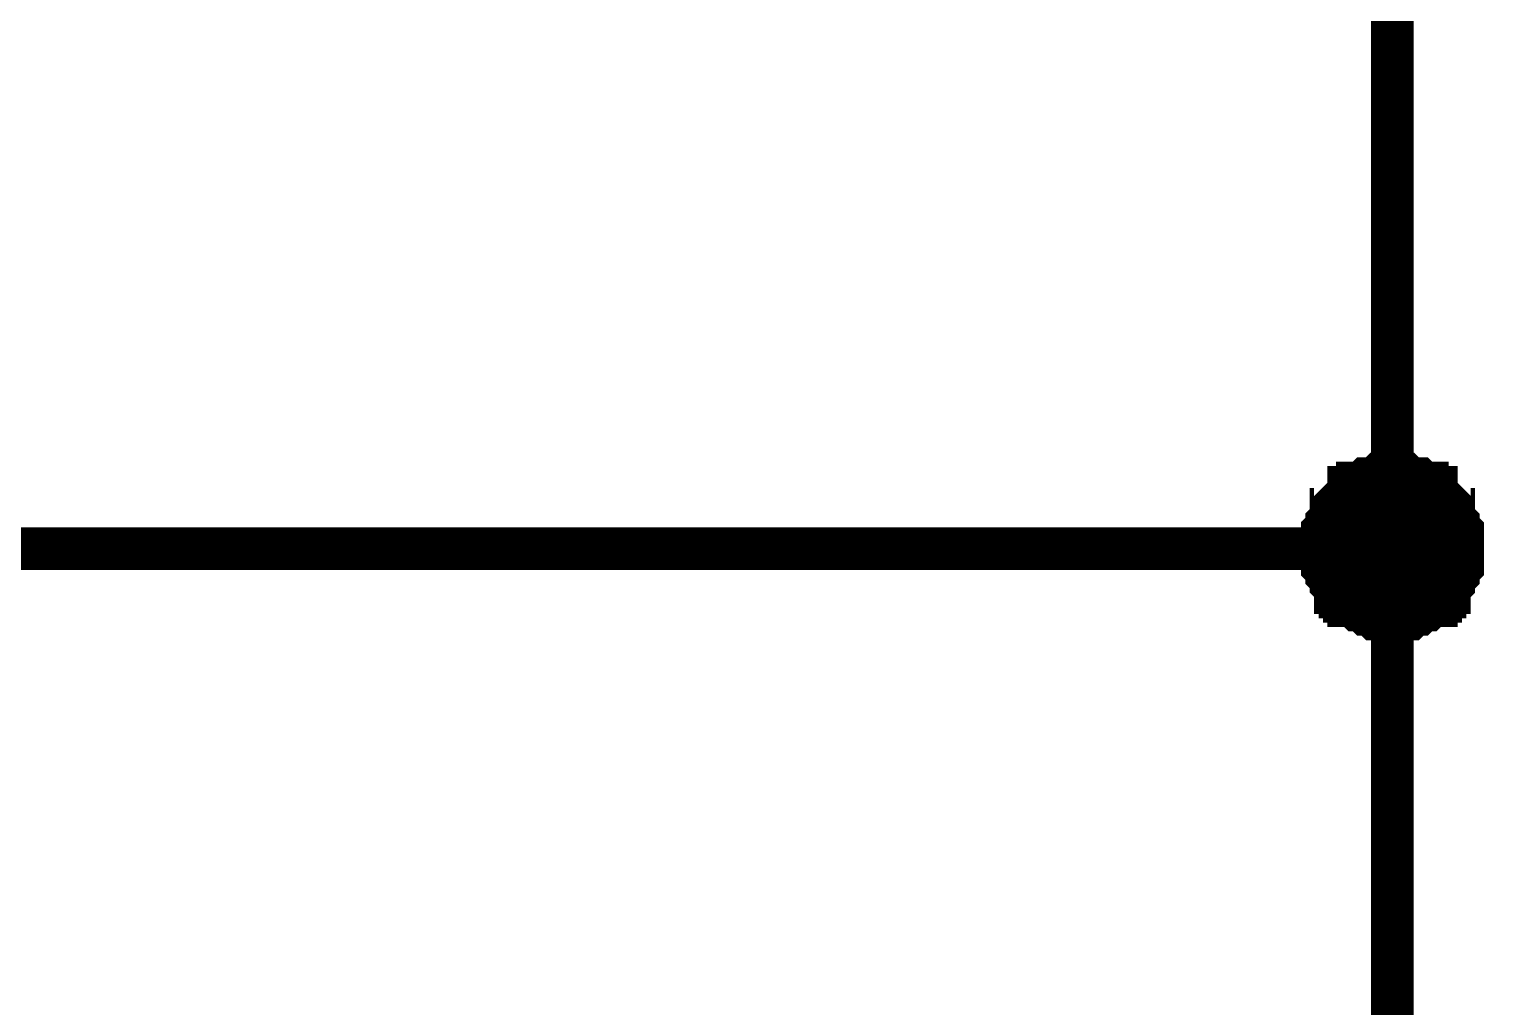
# Model space of a CAD drawing. Header units: millimetres. Extents: x 101 to 942, y 57 to 651.
# Drawn here: x 757.85 to 768.14, y 490.54 to 497.45 of the extents above; entities that cross this region are included whole.
import ezdxf

# ---------------------------------------------------------------- set-up
doc = ezdxf.new("R2010")
doc.units = ezdxf.units.MM
doc.header["$LTSCALE"] = 0.5
doc.layers.add('Sheet', color=255, linetype='Continuous')

msp = doc.modelspace()

# ---------------------------------------------------------------- linework, layer by layer
at = {"layer": 'Sheet', "color": 7}
for points, const_width in [([(767.49, 493.775), (767.49, 498.776)], 0.3), ([(766.993, 493.775), (766.993, 493.806), (766.993, 493.837), (766.993, 493.837), (766.993, 493.868), (766.993, 493.899), (767.025, 493.93), (767.025, 493.961), (767.025, 493.961), (767.056, 493.992), (767.056, 494.023), (767.056, 494.054), (767.087, 494.054), (767.087, 494.085), (767.118, 494.116), (767.118, 494.116), (767.149, 494.148), (767.149, 494.148), (767.18, 494.179), (767.18, 494.21), (767.211, 494.21), (767.242, 494.21), (767.242, 494.241), (767.273, 494.241), (767.304, 494.272), (767.304, 494.272), (767.335, 494.272), (767.366, 494.272), (767.397, 494.303), (767.428, 494.303), (767.428, 494.303), (767.459, 494.303), (767.49, 494.303)], 0.3), ([(766.993, 493.775), (766.993, 493.806), (766.993, 493.837), (766.993, 493.837), (766.993, 493.868), (766.993, 493.899), (767.025, 493.93), (767.025, 493.961), (767.025, 493.961), (767.056, 493.992), (767.056, 494.023), (767.056, 494.054), (767.087, 494.054), (767.087, 494.085), (767.118, 494.116), (767.118, 494.116), (767.149, 494.148), (767.149, 494.148), (767.18, 494.179), (767.18, 494.21), (767.211, 494.21), (767.242, 494.21), (767.242, 494.241), (767.273, 494.241), (767.304, 494.272), (767.304, 494.272), (767.335, 494.272), (767.366, 494.272), (767.397, 494.303), (767.428, 494.303), (767.428, 494.303), (767.459, 494.303), (767.49, 494.303)], 0.3), ([(766.993, 493.775), (766.993, 493.806), (766.993, 493.837), (766.993, 493.837), (766.993, 493.868), (766.993, 493.899), (767.025, 493.93), (767.025, 493.961), (767.025, 493.961), (767.056, 493.992), (767.056, 494.023), (767.056, 494.054), (767.087, 494.054), (767.087, 494.085), (767.118, 494.116), (767.118, 494.116), (767.149, 494.148), (767.149, 494.148), (767.18, 494.179), (767.18, 494.21), (767.211, 494.21), (767.242, 494.21), (767.242, 494.241), (767.273, 494.241), (767.304, 494.272), (767.304, 494.272), (767.335, 494.272), (767.366, 494.272), (767.397, 494.303), (767.428, 494.303), (767.428, 494.303), (767.459, 494.303), (767.49, 494.303)], 0.3), ([(766.993, 493.775), (766.993, 493.806), (766.993, 493.837), (766.993, 493.837), (766.993, 493.868), (766.993, 493.899), (767.025, 493.93), (767.025, 493.961), (767.025, 493.961), (767.056, 493.992), (767.056, 494.023), (767.056, 494.054), (767.087, 494.054), (767.087, 494.085), (767.118, 494.116), (767.118, 494.116), (767.149, 494.148), (767.149, 494.148), (767.18, 494.179), (767.18, 494.21), (767.211, 494.21), (767.242, 494.21), (767.242, 494.241), (767.273, 494.241), (767.304, 494.272), (767.304, 494.272), (767.335, 494.272), (767.366, 494.272), (767.397, 494.303), (767.428, 494.303), (767.428, 494.303), (767.459, 494.303), (767.49, 494.303)], 0.3), ([(766.993, 493.775), (766.993, 493.806), (766.993, 493.837), (766.993, 493.837), (766.993, 493.868), (766.993, 493.899), (767.025, 493.93), (767.025, 493.961), (767.025, 493.961), (767.056, 493.992), (767.056, 494.023), (767.056, 494.054), (767.087, 494.054), (767.087, 494.085), (767.118, 494.116), (767.118, 494.116), (767.149, 494.148), (767.149, 494.148), (767.18, 494.179), (767.18, 494.21), (767.211, 494.21), (767.242, 494.21), (767.242, 494.241), (767.273, 494.241), (767.304, 494.272), (767.304, 494.272), (767.335, 494.272), (767.366, 494.272), (767.397, 494.303), (767.428, 494.303), (767.428, 494.303), (767.459, 494.303), (767.49, 494.303)], 0.3), ([(766.993, 493.775), (766.993, 493.806), (766.993, 493.837), (766.993, 493.837), (766.993, 493.868), (766.993, 493.899), (767.025, 493.93), (767.025, 493.961), (767.025, 493.961), (767.056, 493.992), (767.056, 494.023), (767.056, 494.054), (767.087, 494.054), (767.087, 494.085), (767.118, 494.116), (767.118, 494.116), (767.149, 494.148), (767.149, 494.148), (767.18, 494.179), (767.18, 494.21), (767.211, 494.21), (767.242, 494.21), (767.242, 494.241), (767.273, 494.241), (767.304, 494.272), (767.304, 494.272), (767.335, 494.272), (767.366, 494.272), (767.397, 494.303), (767.428, 494.303), (767.428, 494.303), (767.459, 494.303), (767.49, 494.303)], 0.3), ([(767.49, 494.303), (767.49, 494.303)], 0.3), ([(767.49, 494.303), (767.521, 494.303), (767.552, 494.303), (767.552, 494.303), (767.584, 494.303), (767.615, 494.272), (767.646, 494.272), (767.677, 494.272), (767.677, 494.272), (767.708, 494.241), (767.739, 494.241), (767.739, 494.21), (767.77, 494.21), (767.801, 494.21), (767.801, 494.179), (767.832, 494.148), (767.832, 494.148), (767.863, 494.116), (767.863, 494.116), (767.894, 494.085), (767.894, 494.054), (767.925, 494.054), (767.925, 494.023), (767.925, 493.992), (767.956, 493.961), (767.956, 493.961), (767.956, 493.93), (767.987, 493.899), (767.987, 493.868), (767.987, 493.837), (767.987, 493.837), (767.987, 493.806), (767.987, 493.775)], 0.3), ([(767.49, 494.303), (767.49, 494.303)], 0.3), ([(767.49, 494.303), (767.521, 494.303), (767.552, 494.303), (767.552, 494.303), (767.584, 494.303), (767.615, 494.272), (767.646, 494.272), (767.677, 494.272), (767.677, 494.272), (767.708, 494.241), (767.739, 494.241), (767.739, 494.21), (767.77, 494.21), (767.801, 494.21), (767.801, 494.179), (767.832, 494.148), (767.832, 494.148), (767.863, 494.116), (767.863, 494.116), (767.894, 494.085), (767.894, 494.054), (767.925, 494.054), (767.925, 494.023), (767.925, 493.992), (767.956, 493.961), (767.956, 493.961), (767.956, 493.93), (767.987, 493.899), (767.987, 493.868), (767.987, 493.837), (767.987, 493.837), (767.987, 493.806), (767.987, 493.775)], 0.3), ([(767.49, 494.303), (767.49, 494.303)], 0.3), ([(767.49, 494.303), (767.521, 494.303), (767.552, 494.303), (767.552, 494.303), (767.584, 494.303), (767.615, 494.272), (767.646, 494.272), (767.677, 494.272), (767.677, 494.272), (767.708, 494.241), (767.739, 494.241), (767.739, 494.21), (767.77, 494.21), (767.801, 494.21), (767.801, 494.179), (767.832, 494.148), (767.832, 494.148), (767.863, 494.116), (767.863, 494.116), (767.894, 494.085), (767.894, 494.054), (767.925, 494.054), (767.925, 494.023), (767.925, 493.992), (767.956, 493.961), (767.956, 493.961), (767.956, 493.93), (767.987, 493.899), (767.987, 493.868), (767.987, 493.837), (767.987, 493.837), (767.987, 493.806), (767.987, 493.775)], 0.3), ([(767.49, 494.303), (767.49, 494.303)], 0.3), ([(767.49, 494.303), (767.521, 494.303), (767.552, 494.303), (767.552, 494.303), (767.584, 494.303), (767.615, 494.272), (767.646, 494.272), (767.677, 494.272), (767.677, 494.272), (767.708, 494.241), (767.739, 494.241), (767.739, 494.21), (767.77, 494.21), (767.801, 494.21), (767.801, 494.179), (767.832, 494.148), (767.832, 494.148), (767.863, 494.116), (767.863, 494.116), (767.894, 494.085), (767.894, 494.054), (767.925, 494.054), (767.925, 494.023), (767.925, 493.992), (767.956, 493.961), (767.956, 493.961), (767.956, 493.93), (767.987, 493.899), (767.987, 493.868), (767.987, 493.837), (767.987, 493.837), (767.987, 493.806), (767.987, 493.775)], 0.3), ([(767.49, 494.303), (767.49, 494.303)], 0.3), ([(767.49, 494.303), (767.521, 494.303), (767.552, 494.303), (767.552, 494.303), (767.584, 494.303), (767.615, 494.272), (767.646, 494.272), (767.677, 494.272), (767.677, 494.272), (767.708, 494.241), (767.739, 494.241), (767.739, 494.21), (767.77, 494.21), (767.801, 494.21), (767.801, 494.179), (767.832, 494.148), (767.832, 494.148), (767.863, 494.116), (767.863, 494.116), (767.894, 494.085), (767.894, 494.054), (767.925, 494.054), (767.925, 494.023), (767.925, 493.992), (767.956, 493.961), (767.956, 493.961), (767.956, 493.93), (767.987, 493.899), (767.987, 493.868), (767.987, 493.837), (767.987, 493.837), (767.987, 493.806), (767.987, 493.775)], 0.3), ([(767.49, 494.303), (767.49, 494.303)], 0.3), ([(767.49, 494.303), (767.521, 494.303), (767.552, 494.303), (767.552, 494.303), (767.584, 494.303), (767.615, 494.272), (767.646, 494.272), (767.677, 494.272), (767.677, 494.272), (767.708, 494.241), (767.739, 494.241), (767.739, 494.21), (767.77, 494.21), (767.801, 494.21), (767.801, 494.179), (767.832, 494.148), (767.832, 494.148), (767.863, 494.116), (767.863, 494.116), (767.894, 494.085), (767.894, 494.054), (767.925, 494.054), (767.925, 494.023), (767.925, 493.992), (767.956, 493.961), (767.956, 493.961), (767.956, 493.93), (767.987, 493.899), (767.987, 493.868), (767.987, 493.837), (767.987, 493.837), (767.987, 493.806), (767.987, 493.775)], 0.3), ([(766.993, 493.775), (766.993, 493.806), (766.993, 493.837), (766.993, 493.837), (766.993, 493.868), (766.993, 493.899), (767.025, 493.93), (767.025, 493.961), (767.025, 493.961), (767.056, 493.992), (767.056, 494.023), (767.056, 494.054), (767.087, 494.054), (767.087, 494.085), (767.118, 494.116), (767.118, 494.116), (767.149, 494.148), (767.149, 494.148), (767.18, 494.179), (767.18, 494.21), (767.211, 494.21), (767.242, 494.21), (767.242, 494.241), (767.273, 494.241), (767.304, 494.272), (767.304, 494.272), (767.335, 494.272), (767.366, 494.272), (767.397, 494.303), (767.428, 494.303), (767.428, 494.303), (767.459, 494.303), (767.49, 494.303)], 0.0991), ([(766.993, 493.775), (766.993, 493.806), (766.993, 493.837), (766.993, 493.837), (766.993, 493.868), (766.993, 493.899), (767.025, 493.93), (767.025, 493.961), (767.025, 493.961), (767.056, 493.992), (767.056, 494.023), (767.056, 494.054), (767.087, 494.054), (767.087, 494.085), (767.118, 494.116), (767.118, 494.116), (767.149, 494.148), (767.149, 494.148), (767.18, 494.179), (767.18, 494.21), (767.211, 494.21), (767.242, 494.21), (767.242, 494.241), (767.273, 494.241), (767.304, 494.272), (767.304, 494.272), (767.335, 494.272), (767.366, 494.272), (767.397, 494.303), (767.428, 494.303), (767.428, 494.303), (767.459, 494.303), (767.49, 494.303)], 0.0991), ([(766.993, 493.775), (766.993, 493.806), (766.993, 493.837), (766.993, 493.837), (766.993, 493.868), (766.993, 493.899), (767.025, 493.93), (767.025, 493.961), (767.025, 493.961), (767.056, 493.992), (767.056, 494.023), (767.056, 494.054), (767.087, 494.054), (767.087, 494.085), (767.118, 494.116), (767.118, 494.116), (767.149, 494.148), (767.149, 494.148), (767.18, 494.179), (767.18, 494.21), (767.211, 494.21), (767.242, 494.21), (767.242, 494.241), (767.273, 494.241), (767.304, 494.272), (767.304, 494.272), (767.335, 494.272), (767.366, 494.272), (767.397, 494.303), (767.428, 494.303), (767.428, 494.303), (767.459, 494.303), (767.49, 494.303)], 0.0991), ([(766.993, 493.775), (766.993, 493.806), (766.993, 493.837), (766.993, 493.837), (766.993, 493.868), (766.993, 493.899), (767.025, 493.93), (767.025, 493.961), (767.025, 493.961), (767.056, 493.992), (767.056, 494.023), (767.056, 494.054), (767.087, 494.054), (767.087, 494.085), (767.118, 494.116), (767.118, 494.116), (767.149, 494.148), (767.149, 494.148), (767.18, 494.179), (767.18, 494.21), (767.211, 494.21), (767.242, 494.21), (767.242, 494.241), (767.273, 494.241), (767.304, 494.272), (767.304, 494.272), (767.335, 494.272), (767.366, 494.272), (767.397, 494.303), (767.428, 494.303), (767.428, 494.303), (767.459, 494.303), (767.49, 494.303)], 0.0991), ([(766.993, 493.775), (766.993, 493.806), (766.993, 493.837), (766.993, 493.837), (766.993, 493.868), (766.993, 493.899), (767.025, 493.93), (767.025, 493.961), (767.025, 493.961), (767.056, 493.992), (767.056, 494.023), (767.056, 494.054), (767.087, 494.054), (767.087, 494.085), (767.118, 494.116), (767.118, 494.116), (767.149, 494.148), (767.149, 494.148), (767.18, 494.179), (767.18, 494.21), (767.211, 494.21), (767.242, 494.21), (767.242, 494.241), (767.273, 494.241), (767.304, 494.272), (767.304, 494.272), (767.335, 494.272), (767.366, 494.272), (767.397, 494.303), (767.428, 494.303), (767.428, 494.303), (767.459, 494.303), (767.49, 494.303)], 0.0991), ([(766.993, 493.775), (766.993, 493.806), (766.993, 493.837), (766.993, 493.837), (766.993, 493.868), (766.993, 493.899), (767.025, 493.93), (767.025, 493.961), (767.025, 493.961), (767.056, 493.992), (767.056, 494.023), (767.056, 494.054), (767.087, 494.054), (767.087, 494.085), (767.118, 494.116), (767.118, 494.116), (767.149, 494.148), (767.149, 494.148), (767.18, 494.179), (767.18, 494.21), (767.211, 494.21), (767.242, 494.21), (767.242, 494.241), (767.273, 494.241), (767.304, 494.272), (767.304, 494.272), (767.335, 494.272), (767.366, 494.272), (767.397, 494.303), (767.428, 494.303), (767.428, 494.303), (767.459, 494.303), (767.49, 494.303)], 0.0991), ([(767.49, 494.303), (767.49, 494.303)], 0.0991), ([(767.49, 494.303), (767.521, 494.303), (767.552, 494.303), (767.552, 494.303), (767.584, 494.303), (767.615, 494.272), (767.646, 494.272), (767.677, 494.272), (767.677, 494.272), (767.708, 494.241), (767.739, 494.241), (767.739, 494.21), (767.77, 494.21), (767.801, 494.21), (767.801, 494.179), (767.832, 494.148), (767.832, 494.148), (767.863, 494.116), (767.863, 494.116), (767.894, 494.085), (767.894, 494.054), (767.925, 494.054), (767.925, 494.023), (767.925, 493.992), (767.956, 493.961), (767.956, 493.961), (767.956, 493.93), (767.987, 493.899), (767.987, 493.868), (767.987, 493.837), (767.987, 493.837), (767.987, 493.806), (767.987, 493.775)], 0.0991), ([(767.49, 494.303), (767.49, 494.303)], 0.0991), ([(767.49, 494.303), (767.521, 494.303), (767.552, 494.303), (767.552, 494.303), (767.584, 494.303), (767.615, 494.272), (767.646, 494.272), (767.677, 494.272), (767.677, 494.272), (767.708, 494.241), (767.739, 494.241), (767.739, 494.21), (767.77, 494.21), (767.801, 494.21), (767.801, 494.179), (767.832, 494.148), (767.832, 494.148), (767.863, 494.116), (767.863, 494.116), (767.894, 494.085), (767.894, 494.054), (767.925, 494.054), (767.925, 494.023), (767.925, 493.992), (767.956, 493.961), (767.956, 493.961), (767.956, 493.93), (767.987, 493.899), (767.987, 493.868), (767.987, 493.837), (767.987, 493.837), (767.987, 493.806), (767.987, 493.775)], 0.0991), ([(767.49, 494.303), (767.49, 494.303)], 0.0991), ([(767.49, 494.303), (767.521, 494.303), (767.552, 494.303), (767.552, 494.303), (767.584, 494.303), (767.615, 494.272), (767.646, 494.272), (767.677, 494.272), (767.677, 494.272), (767.708, 494.241), (767.739, 494.241), (767.739, 494.21), (767.77, 494.21), (767.801, 494.21), (767.801, 494.179), (767.832, 494.148), (767.832, 494.148), (767.863, 494.116), (767.863, 494.116), (767.894, 494.085), (767.894, 494.054), (767.925, 494.054), (767.925, 494.023), (767.925, 493.992), (767.956, 493.961), (767.956, 493.961), (767.956, 493.93), (767.987, 493.899), (767.987, 493.868), (767.987, 493.837), (767.987, 493.837), (767.987, 493.806), (767.987, 493.775)], 0.0991), ([(767.49, 494.303), (767.49, 494.303)], 0.0991), ([(767.49, 494.303), (767.521, 494.303), (767.552, 494.303), (767.552, 494.303), (767.584, 494.303), (767.615, 494.272), (767.646, 494.272), (767.677, 494.272), (767.677, 494.272), (767.708, 494.241), (767.739, 494.241), (767.739, 494.21), (767.77, 494.21), (767.801, 494.21), (767.801, 494.179), (767.832, 494.148), (767.832, 494.148), (767.863, 494.116), (767.863, 494.116), (767.894, 494.085), (767.894, 494.054), (767.925, 494.054), (767.925, 494.023), (767.925, 493.992), (767.956, 493.961), (767.956, 493.961), (767.956, 493.93), (767.987, 493.899), (767.987, 493.868), (767.987, 493.837), (767.987, 493.837), (767.987, 493.806), (767.987, 493.775)], 0.0991), ([(767.49, 494.303), (767.49, 494.303)], 0.0991), ([(767.49, 494.303), (767.521, 494.303), (767.552, 494.303), (767.552, 494.303), (767.584, 494.303), (767.615, 494.272), (767.646, 494.272), (767.677, 494.272), (767.677, 494.272), (767.708, 494.241), (767.739, 494.241), (767.739, 494.21), (767.77, 494.21), (767.801, 494.21), (767.801, 494.179), (767.832, 494.148), (767.832, 494.148), (767.863, 494.116), (767.863, 494.116), (767.894, 494.085), (767.894, 494.054), (767.925, 494.054), (767.925, 494.023), (767.925, 493.992), (767.956, 493.961), (767.956, 493.961), (767.956, 493.93), (767.987, 493.899), (767.987, 493.868), (767.987, 493.837), (767.987, 493.837), (767.987, 493.806), (767.987, 493.775)], 0.0991), ([(767.49, 494.303), (767.49, 494.303)], 0.0991), ([(767.49, 494.303), (767.521, 494.303), (767.552, 494.303), (767.552, 494.303), (767.584, 494.303), (767.615, 494.272), (767.646, 494.272), (767.677, 494.272), (767.677, 494.272), (767.708, 494.241), (767.739, 494.241), (767.739, 494.21), (767.77, 494.21), (767.801, 494.21), (767.801, 494.179), (767.832, 494.148), (767.832, 494.148), (767.863, 494.116), (767.863, 494.116), (767.894, 494.085), (767.894, 494.054), (767.925, 494.054), (767.925, 494.023), (767.925, 493.992), (767.956, 493.961), (767.956, 493.961), (767.956, 493.93), (767.987, 493.899), (767.987, 493.868), (767.987, 493.837), (767.987, 493.837), (767.987, 493.806), (767.987, 493.775)], 0.0991), ([(747.49, 493.775), (767.49, 493.775)], 0.3), ([(747.49, 483.771), (767.49, 483.771), (767.49, 488.773), (767.49, 493.775)], 0.3), ([(767.49, 493.278), (767.459, 493.278), (767.428, 493.278), (767.428, 493.278), (767.397, 493.278), (767.366, 493.278), (767.335, 493.309), (767.304, 493.309), (767.304, 493.309), (767.273, 493.34), (767.242, 493.34), (767.242, 493.34), (767.211, 493.371), (767.18, 493.371), (767.18, 493.402), (767.149, 493.402), (767.149, 493.433), (767.118, 493.433), (767.118, 493.464), (767.087, 493.464), (767.087, 493.495), (767.056, 493.526), (767.056, 493.526), (767.056, 493.557), (767.025, 493.588), (767.025, 493.588), (767.025, 493.619), (766.993, 493.65), (766.993, 493.681), (766.993, 493.713), (766.993, 493.713), (766.993, 493.744), (766.993, 493.775)], 0.3), ([(766.993, 493.775), (766.993, 493.775)], 0.3), ([(767.49, 493.278), (767.459, 493.278), (767.428, 493.278), (767.428, 493.278), (767.397, 493.278), (767.366, 493.278), (767.335, 493.309), (767.304, 493.309), (767.304, 493.309), (767.273, 493.34), (767.242, 493.34), (767.242, 493.34), (767.211, 493.371), (767.18, 493.371), (767.18, 493.402), (767.149, 493.402), (767.149, 493.433), (767.118, 493.433), (767.118, 493.464), (767.087, 493.464), (767.087, 493.495), (767.056, 493.526), (767.056, 493.526), (767.056, 493.557), (767.025, 493.588), (767.025, 493.588), (767.025, 493.619), (766.993, 493.65), (766.993, 493.681), (766.993, 493.713), (766.993, 493.713), (766.993, 493.744), (766.993, 493.775)], 0.3), ([(766.993, 493.775), (766.993, 493.775)], 0.3), ([(767.49, 493.278), (767.459, 493.278), (767.428, 493.278), (767.428, 493.278), (767.397, 493.278), (767.366, 493.278), (767.335, 493.309), (767.304, 493.309), (767.304, 493.309), (767.273, 493.34), (767.242, 493.34), (767.242, 493.34), (767.211, 493.371), (767.18, 493.371), (767.18, 493.402), (767.149, 493.402), (767.149, 493.433), (767.118, 493.433), (767.118, 493.464), (767.087, 493.464), (767.087, 493.495), (767.056, 493.526), (767.056, 493.526), (767.056, 493.557), (767.025, 493.588), (767.025, 493.588), (767.025, 493.619), (766.993, 493.65), (766.993, 493.681), (766.993, 493.713), (766.993, 493.713), (766.993, 493.744), (766.993, 493.775)], 0.3), ([(766.993, 493.775), (766.993, 493.775)], 0.3), ([(767.49, 493.278), (767.459, 493.278), (767.428, 493.278), (767.428, 493.278), (767.397, 493.278), (767.366, 493.278), (767.335, 493.309), (767.304, 493.309), (767.304, 493.309), (767.273, 493.34), (767.242, 493.34), (767.242, 493.34), (767.211, 493.371), (767.18, 493.371), (767.18, 493.402), (767.149, 493.402), (767.149, 493.433), (767.118, 493.433), (767.118, 493.464), (767.087, 493.464), (767.087, 493.495), (767.056, 493.526), (767.056, 493.526), (767.056, 493.557), (767.025, 493.588), (767.025, 493.588), (767.025, 493.619), (766.993, 493.65), (766.993, 493.681), (766.993, 493.713), (766.993, 493.713), (766.993, 493.744), (766.993, 493.775)], 0.3), ([(766.993, 493.775), (766.993, 493.775)], 0.3), ([(767.49, 493.278), (767.459, 493.278), (767.428, 493.278), (767.428, 493.278), (767.397, 493.278), (767.366, 493.278), (767.335, 493.309), (767.304, 493.309), (767.304, 493.309), (767.273, 493.34), (767.242, 493.34), (767.242, 493.34), (767.211, 493.371), (767.18, 493.371), (767.18, 493.402), (767.149, 493.402), (767.149, 493.433), (767.118, 493.433), (767.118, 493.464), (767.087, 493.464), (767.087, 493.495), (767.056, 493.526), (767.056, 493.526), (767.056, 493.557), (767.025, 493.588), (767.025, 493.588), (767.025, 493.619), (766.993, 493.65), (766.993, 493.681), (766.993, 493.713), (766.993, 493.713), (766.993, 493.744), (766.993, 493.775)], 0.3), ([(766.993, 493.775), (766.993, 493.775)], 0.3), ([(767.49, 493.278), (767.459, 493.278), (767.428, 493.278), (767.428, 493.278), (767.397, 493.278), (767.366, 493.278), (767.335, 493.309), (767.304, 493.309), (767.304, 493.309), (767.273, 493.34), (767.242, 493.34), (767.242, 493.34), (767.211, 493.371), (767.18, 493.371), (767.18, 493.402), (767.149, 493.402), (767.149, 493.433), (767.118, 493.433), (767.118, 493.464), (767.087, 493.464), (767.087, 493.495), (767.056, 493.526), (767.056, 493.526), (767.056, 493.557), (767.025, 493.588), (767.025, 493.588), (767.025, 493.619), (766.993, 493.65), (766.993, 493.681), (766.993, 493.713), (766.993, 493.713), (766.993, 493.744), (766.993, 493.775)], 0.3), ([(766.993, 493.775), (766.993, 493.775)], 0.3), ([(767.987, 493.775), (767.987, 493.744), (767.987, 493.713), (767.987, 493.713), (767.987, 493.681), (767.987, 493.65), (767.956, 493.619), (767.956, 493.588), (767.956, 493.588), (767.925, 493.557), (767.925, 493.526), (767.925, 493.526), (767.894, 493.495), (767.894, 493.464), (767.863, 493.464), (767.863, 493.433), (767.832, 493.433), (767.832, 493.402), (767.801, 493.402), (767.801, 493.371), (767.77, 493.371), (767.739, 493.34), (767.739, 493.34), (767.708, 493.34), (767.677, 493.309), (767.677, 493.309), (767.646, 493.309), (767.615, 493.278), (767.584, 493.278), (767.552, 493.278), (767.552, 493.278), (767.521, 493.278), (767.49, 493.278)], 0.3), ([(767.987, 493.775), (767.987, 493.744), (767.987, 493.713), (767.987, 493.713), (767.987, 493.681), (767.987, 493.65), (767.956, 493.619), (767.956, 493.588), (767.956, 493.588), (767.925, 493.557), (767.925, 493.526), (767.925, 493.526), (767.894, 493.495), (767.894, 493.464), (767.863, 493.464), (767.863, 493.433), (767.832, 493.433), (767.832, 493.402), (767.801, 493.402), (767.801, 493.371), (767.77, 493.371), (767.739, 493.34), (767.739, 493.34), (767.708, 493.34), (767.677, 493.309), (767.677, 493.309), (767.646, 493.309), (767.615, 493.278), (767.584, 493.278), (767.552, 493.278), (767.552, 493.278), (767.521, 493.278), (767.49, 493.278)], 0.3), ([(767.987, 493.775), (767.987, 493.744), (767.987, 493.713), (767.987, 493.713), (767.987, 493.681), (767.987, 493.65), (767.956, 493.619), (767.956, 493.588), (767.956, 493.588), (767.925, 493.557), (767.925, 493.526), (767.925, 493.526), (767.894, 493.495), (767.894, 493.464), (767.863, 493.464), (767.863, 493.433), (767.832, 493.433), (767.832, 493.402), (767.801, 493.402), (767.801, 493.371), (767.77, 493.371), (767.739, 493.34), (767.739, 493.34), (767.708, 493.34), (767.677, 493.309), (767.677, 493.309), (767.646, 493.309), (767.615, 493.278), (767.584, 493.278), (767.552, 493.278), (767.552, 493.278), (767.521, 493.278), (767.49, 493.278)], 0.3), ([(767.987, 493.775), (767.987, 493.744), (767.987, 493.713), (767.987, 493.713), (767.987, 493.681), (767.987, 493.65), (767.956, 493.619), (767.956, 493.588), (767.956, 493.588), (767.925, 493.557), (767.925, 493.526), (767.925, 493.526), (767.894, 493.495), (767.894, 493.464), (767.863, 493.464), (767.863, 493.433), (767.832, 493.433), (767.832, 493.402), (767.801, 493.402), (767.801, 493.371), (767.77, 493.371), (767.739, 493.34), (767.739, 493.34), (767.708, 493.34), (767.677, 493.309), (767.677, 493.309), (767.646, 493.309), (767.615, 493.278), (767.584, 493.278), (767.552, 493.278), (767.552, 493.278), (767.521, 493.278), (767.49, 493.278)], 0.3), ([(767.987, 493.775), (767.987, 493.744), (767.987, 493.713), (767.987, 493.713), (767.987, 493.681), (767.987, 493.65), (767.956, 493.619), (767.956, 493.588), (767.956, 493.588), (767.925, 493.557), (767.925, 493.526), (767.925, 493.526), (767.894, 493.495), (767.894, 493.464), (767.863, 493.464), (767.863, 493.433), (767.832, 493.433), (767.832, 493.402), (767.801, 493.402), (767.801, 493.371), (767.77, 493.371), (767.739, 493.34), (767.739, 493.34), (767.708, 493.34), (767.677, 493.309), (767.677, 493.309), (767.646, 493.309), (767.615, 493.278), (767.584, 493.278), (767.552, 493.278), (767.552, 493.278), (767.521, 493.278), (767.49, 493.278)], 0.3), ([(767.987, 493.775), (767.987, 493.744), (767.987, 493.713), (767.987, 493.713), (767.987, 493.681), (767.987, 493.65), (767.956, 493.619), (767.956, 493.588), (767.956, 493.588), (767.925, 493.557), (767.925, 493.526), (767.925, 493.526), (767.894, 493.495), (767.894, 493.464), (767.863, 493.464), (767.863, 493.433), (767.832, 493.433), (767.832, 493.402), (767.801, 493.402), (767.801, 493.371), (767.77, 493.371), (767.739, 493.34), (767.739, 493.34), (767.708, 493.34), (767.677, 493.309), (767.677, 493.309), (767.646, 493.309), (767.615, 493.278), (767.584, 493.278), (767.552, 493.278), (767.552, 493.278), (767.521, 493.278), (767.49, 493.278)], 0.3), ([(767.987, 493.775), (767.987, 493.775), (767.987, 493.775), (767.987, 493.775), (767.987, 493.775), (767.987, 493.775), (767.987, 493.775), (767.987, 493.775), (767.987, 493.775), (767.987, 493.775), (767.987, 493.775), (767.987, 493.775), (767.987, 493.775), (767.987, 493.775), (767.987, 493.775), (767.987, 493.775), (767.987, 493.775), (767.987, 493.775), (767.987, 493.775), (767.987, 493.775), (767.987, 493.775), (767.987, 493.775), (767.987, 493.775), (767.987, 493.775), (767.987, 493.775), (767.987, 493.775), (767.987, 493.775), (767.987, 493.775), (767.987, 493.775), (767.987, 493.775), (767.987, 493.775), (767.987, 493.775), (767.987, 493.775)], 0.3), ([(767.987, 493.775), (767.987, 493.775)], 0.3), ([(767.987, 493.775), (767.987, 493.775), (767.987, 493.775), (767.987, 493.775), (767.987, 493.775), (767.987, 493.775), (767.987, 493.775), (767.987, 493.775), (767.987, 493.775), (767.987, 493.775), (767.987, 493.775), (767.987, 493.775), (767.987, 493.775), (767.987, 493.775), (767.987, 493.775), (767.987, 493.775), (767.987, 493.775), (767.987, 493.775), (767.987, 493.775), (767.987, 493.775), (767.987, 493.775), (767.987, 493.775), (767.987, 493.775), (767.987, 493.775), (767.987, 493.775), (767.987, 493.775), (767.987, 493.775), (767.987, 493.775), (767.987, 493.775), (767.987, 493.775), (767.987, 493.775), (767.987, 493.775), (767.987, 493.775)], 0.3), ([(767.987, 493.775), (767.987, 493.775)], 0.3), ([(767.987, 493.775), (767.987, 493.775), (767.987, 493.775), (767.987, 493.775), (767.987, 493.775), (767.987, 493.775), (767.987, 493.775), (767.987, 493.775), (767.987, 493.775), (767.987, 493.775), (767.987, 493.775), (767.987, 493.775), (767.987, 493.775), (767.987, 493.775), (767.987, 493.775), (767.987, 493.775), (767.987, 493.775), (767.987, 493.775), (767.987, 493.775), (767.987, 493.775), (767.987, 493.775), (767.987, 493.775), (767.987, 493.775), (767.987, 493.775), (767.987, 493.775), (767.987, 493.775), (767.987, 493.775), (767.987, 493.775), (767.987, 493.775), (767.987, 493.775), (767.987, 493.775), (767.987, 493.775), (767.987, 493.775)], 0.3), ([(767.987, 493.775), (767.987, 493.775)], 0.3), ([(767.987, 493.775), (767.987, 493.775), (767.987, 493.775), (767.987, 493.775), (767.987, 493.775), (767.987, 493.775), (767.987, 493.775), (767.987, 493.775), (767.987, 493.775), (767.987, 493.775), (767.987, 493.775), (767.987, 493.775), (767.987, 493.775), (767.987, 493.775), (767.987, 493.775), (767.987, 493.775), (767.987, 493.775), (767.987, 493.775), (767.987, 493.775), (767.987, 493.775), (767.987, 493.775), (767.987, 493.775), (767.987, 493.775), (767.987, 493.775), (767.987, 493.775), (767.987, 493.775), (767.987, 493.775), (767.987, 493.775), (767.987, 493.775), (767.987, 493.775), (767.987, 493.775), (767.987, 493.775), (767.987, 493.775)], 0.3), ([(767.987, 493.775), (767.987, 493.775)], 0.3), ([(767.987, 493.775), (767.987, 493.775), (767.987, 493.775), (767.987, 493.775), (767.987, 493.775), (767.987, 493.775), (767.987, 493.775), (767.987, 493.775), (767.987, 493.775), (767.987, 493.775), (767.987, 493.775), (767.987, 493.775), (767.987, 493.775), (767.987, 493.775), (767.987, 493.775), (767.987, 493.775), (767.987, 493.775), (767.987, 493.775), (767.987, 493.775), (767.987, 493.775), (767.987, 493.775), (767.987, 493.775), (767.987, 493.775), (767.987, 493.775), (767.987, 493.775), (767.987, 493.775), (767.987, 493.775), (767.987, 493.775), (767.987, 493.775), (767.987, 493.775), (767.987, 493.775), (767.987, 493.775), (767.987, 493.775)], 0.3), ([(767.987, 493.775), (767.987, 493.775)], 0.3), ([(767.987, 493.775), (767.987, 493.775), (767.987, 493.775), (767.987, 493.775), (767.987, 493.775), (767.987, 493.775), (767.987, 493.775), (767.987, 493.775), (767.987, 493.775), (767.987, 493.775), (767.987, 493.775), (767.987, 493.775), (767.987, 493.775), (767.987, 493.775), (767.987, 493.775), (767.987, 493.775), (767.987, 493.775), (767.987, 493.775), (767.987, 493.775), (767.987, 493.775), (767.987, 493.775), (767.987, 493.775), (767.987, 493.775), (767.987, 493.775), (767.987, 493.775), (767.987, 493.775), (767.987, 493.775), (767.987, 493.775), (767.987, 493.775), (767.987, 493.775), (767.987, 493.775), (767.987, 493.775), (767.987, 493.775)], 0.3), ([(767.987, 493.775), (767.987, 493.775)], 0.3), ([(767.49, 493.278), (767.459, 493.278), (767.428, 493.278), (767.428, 493.278), (767.397, 493.278), (767.366, 493.278), (767.335, 493.309), (767.304, 493.309), (767.304, 493.309), (767.273, 493.34), (767.242, 493.34), (767.242, 493.34), (767.211, 493.371), (767.18, 493.371), (767.18, 493.402), (767.149, 493.402), (767.149, 493.433), (767.118, 493.433), (767.118, 493.464), (767.087, 493.464), (767.087, 493.495), (767.056, 493.526), (767.056, 493.526), (767.056, 493.557), (767.025, 493.588), (767.025, 493.588), (767.025, 493.619), (766.993, 493.65), (766.993, 493.681), (766.993, 493.713), (766.993, 493.713), (766.993, 493.744), (766.993, 493.775)], 0.0991), ([(766.993, 493.775), (766.993, 493.775)], 0.0991), ([(767.49, 493.278), (767.459, 493.278), (767.428, 493.278), (767.428, 493.278), (767.397, 493.278), (767.366, 493.278), (767.335, 493.309), (767.304, 493.309), (767.304, 493.309), (767.273, 493.34), (767.242, 493.34), (767.242, 493.34), (767.211, 493.371), (767.18, 493.371), (767.18, 493.402), (767.149, 493.402), (767.149, 493.433), (767.118, 493.433), (767.118, 493.464), (767.087, 493.464), (767.087, 493.495), (767.056, 493.526), (767.056, 493.526), (767.056, 493.557), (767.025, 493.588), (767.025, 493.588), (767.025, 493.619), (766.993, 493.65), (766.993, 493.681), (766.993, 493.713), (766.993, 493.713), (766.993, 493.744), (766.993, 493.775)], 0.0991), ([(766.993, 493.775), (766.993, 493.775)], 0.0991), ([(767.49, 493.278), (767.459, 493.278), (767.428, 493.278), (767.428, 493.278), (767.397, 493.278), (767.366, 493.278), (767.335, 493.309), (767.304, 493.309), (767.304, 493.309), (767.273, 493.34), (767.242, 493.34), (767.242, 493.34), (767.211, 493.371), (767.18, 493.371), (767.18, 493.402), (767.149, 493.402), (767.149, 493.433), (767.118, 493.433), (767.118, 493.464), (767.087, 493.464), (767.087, 493.495), (767.056, 493.526), (767.056, 493.526), (767.056, 493.557), (767.025, 493.588), (767.025, 493.588), (767.025, 493.619), (766.993, 493.65), (766.993, 493.681), (766.993, 493.713), (766.993, 493.713), (766.993, 493.744), (766.993, 493.775)], 0.0991), ([(766.993, 493.775), (766.993, 493.775)], 0.0991), ([(767.49, 493.278), (767.459, 493.278), (767.428, 493.278), (767.428, 493.278), (767.397, 493.278), (767.366, 493.278), (767.335, 493.309), (767.304, 493.309), (767.304, 493.309), (767.273, 493.34), (767.242, 493.34), (767.242, 493.34), (767.211, 493.371), (767.18, 493.371), (767.18, 493.402), (767.149, 493.402), (767.149, 493.433), (767.118, 493.433), (767.118, 493.464), (767.087, 493.464), (767.087, 493.495), (767.056, 493.526), (767.056, 493.526), (767.056, 493.557), (767.025, 493.588), (767.025, 493.588), (767.025, 493.619), (766.993, 493.65), (766.993, 493.681), (766.993, 493.713), (766.993, 493.713), (766.993, 493.744), (766.993, 493.775)], 0.0991), ([(766.993, 493.775), (766.993, 493.775)], 0.0991), ([(767.49, 493.278), (767.459, 493.278), (767.428, 493.278), (767.428, 493.278), (767.397, 493.278), (767.366, 493.278), (767.335, 493.309), (767.304, 493.309), (767.304, 493.309), (767.273, 493.34), (767.242, 493.34), (767.242, 493.34), (767.211, 493.371), (767.18, 493.371), (767.18, 493.402), (767.149, 493.402), (767.149, 493.433), (767.118, 493.433), (767.118, 493.464), (767.087, 493.464), (767.087, 493.495), (767.056, 493.526), (767.056, 493.526), (767.056, 493.557), (767.025, 493.588), (767.025, 493.588), (767.025, 493.619), (766.993, 493.65), (766.993, 493.681), (766.993, 493.713), (766.993, 493.713), (766.993, 493.744), (766.993, 493.775)], 0.0991), ([(766.993, 493.775), (766.993, 493.775)], 0.0991), ([(767.49, 493.278), (767.459, 493.278), (767.428, 493.278), (767.428, 493.278), (767.397, 493.278), (767.366, 493.278), (767.335, 493.309), (767.304, 493.309), (767.304, 493.309), (767.273, 493.34), (767.242, 493.34), (767.242, 493.34), (767.211, 493.371), (767.18, 493.371), (767.18, 493.402), (767.149, 493.402), (767.149, 493.433), (767.118, 493.433), (767.118, 493.464), (767.087, 493.464), (767.087, 493.495), (767.056, 493.526), (767.056, 493.526), (767.056, 493.557), (767.025, 493.588), (767.025, 493.588), (767.025, 493.619), (766.993, 493.65), (766.993, 493.681), (766.993, 493.713), (766.993, 493.713), (766.993, 493.744), (766.993, 493.775)], 0.0991), ([(766.993, 493.775), (766.993, 493.775)], 0.0991), ([(767.987, 493.775), (767.987, 493.744), (767.987, 493.713), (767.987, 493.713), (767.987, 493.681), (767.987, 493.65), (767.956, 493.619), (767.956, 493.588), (767.956, 493.588), (767.925, 493.557), (767.925, 493.526), (767.925, 493.526), (767.894, 493.495), (767.894, 493.464), (767.863, 493.464), (767.863, 493.433), (767.832, 493.433), (767.832, 493.402), (767.801, 493.402), (767.801, 493.371), (767.77, 493.371), (767.739, 493.34), (767.739, 493.34), (767.708, 493.34), (767.677, 493.309), (767.677, 493.309), (767.646, 493.309), (767.615, 493.278), (767.584, 493.278), (767.552, 493.278), (767.552, 493.278), (767.521, 493.278), (767.49, 493.278)], 0.0991), ([(767.987, 493.775), (767.987, 493.744), (767.987, 493.713), (767.987, 493.713), (767.987, 493.681), (767.987, 493.65), (767.956, 493.619), (767.956, 493.588), (767.956, 493.588), (767.925, 493.557), (767.925, 493.526), (767.925, 493.526), (767.894, 493.495), (767.894, 493.464), (767.863, 493.464), (767.863, 493.433), (767.832, 493.433), (767.832, 493.402), (767.801, 493.402), (767.801, 493.371), (767.77, 493.371), (767.739, 493.34), (767.739, 493.34), (767.708, 493.34), (767.677, 493.309), (767.677, 493.309), (767.646, 493.309), (767.615, 493.278), (767.584, 493.278), (767.552, 493.278), (767.552, 493.278), (767.521, 493.278), (767.49, 493.278)], 0.0991), ([(767.987, 493.775), (767.987, 493.744), (767.987, 493.713), (767.987, 493.713), (767.987, 493.681), (767.987, 493.65), (767.956, 493.619), (767.956, 493.588), (767.956, 493.588), (767.925, 493.557), (767.925, 493.526), (767.925, 493.526), (767.894, 493.495), (767.894, 493.464), (767.863, 493.464), (767.863, 493.433), (767.832, 493.433), (767.832, 493.402), (767.801, 493.402), (767.801, 493.371), (767.77, 493.371), (767.739, 493.34), (767.739, 493.34), (767.708, 493.34), (767.677, 493.309), (767.677, 493.309), (767.646, 493.309), (767.615, 493.278), (767.584, 493.278), (767.552, 493.278), (767.552, 493.278), (767.521, 493.278), (767.49, 493.278)], 0.0991), ([(767.987, 493.775), (767.987, 493.744), (767.987, 493.713), (767.987, 493.713), (767.987, 493.681), (767.987, 493.65), (767.956, 493.619), (767.956, 493.588), (767.956, 493.588), (767.925, 493.557), (767.925, 493.526), (767.925, 493.526), (767.894, 493.495), (767.894, 493.464), (767.863, 493.464), (767.863, 493.433), (767.832, 493.433), (767.832, 493.402), (767.801, 493.402), (767.801, 493.371), (767.77, 493.371), (767.739, 493.34), (767.739, 493.34), (767.708, 493.34), (767.677, 493.309), (767.677, 493.309), (767.646, 493.309), (767.615, 493.278), (767.584, 493.278), (767.552, 493.278), (767.552, 493.278), (767.521, 493.278), (767.49, 493.278)], 0.0991), ([(767.987, 493.775), (767.987, 493.744), (767.987, 493.713), (767.987, 493.713), (767.987, 493.681), (767.987, 493.65), (767.956, 493.619), (767.956, 493.588), (767.956, 493.588), (767.925, 493.557), (767.925, 493.526), (767.925, 493.526), (767.894, 493.495), (767.894, 493.464), (767.863, 493.464), (767.863, 493.433), (767.832, 493.433), (767.832, 493.402), (767.801, 493.402), (767.801, 493.371), (767.77, 493.371), (767.739, 493.34), (767.739, 493.34), (767.708, 493.34), (767.677, 493.309), (767.677, 493.309), (767.646, 493.309), (767.615, 493.278), (767.584, 493.278), (767.552, 493.278), (767.552, 493.278), (767.521, 493.278), (767.49, 493.278)], 0.0991), ([(767.987, 493.775), (767.987, 493.744), (767.987, 493.713), (767.987, 493.713), (767.987, 493.681), (767.987, 493.65), (767.956, 493.619), (767.956, 493.588), (767.956, 493.588), (767.925, 493.557), (767.925, 493.526), (767.925, 493.526), (767.894, 493.495), (767.894, 493.464), (767.863, 493.464), (767.863, 493.433), (767.832, 493.433), (767.832, 493.402), (767.801, 493.402), (767.801, 493.371), (767.77, 493.371), (767.739, 493.34), (767.739, 493.34), (767.708, 493.34), (767.677, 493.309), (767.677, 493.309), (767.646, 493.309), (767.615, 493.278), (767.584, 493.278), (767.552, 493.278), (767.552, 493.278), (767.521, 493.278), (767.49, 493.278)], 0.0991), ([(767.987, 493.775), (767.987, 493.775), (767.987, 493.775), (767.987, 493.775), (767.987, 493.775), (767.987, 493.775), (767.987, 493.775), (767.987, 493.775), (767.987, 493.775), (767.987, 493.775), (767.987, 493.775), (767.987, 493.775), (767.987, 493.775), (767.987, 493.775), (767.987, 493.775), (767.987, 493.775), (767.987, 493.775), (767.987, 493.775), (767.987, 493.775), (767.987, 493.775), (767.987, 493.775), (767.987, 493.775), (767.987, 493.775), (767.987, 493.775), (767.987, 493.775), (767.987, 493.775), (767.987, 493.775), (767.987, 493.775), (767.987, 493.775), (767.987, 493.775), (767.987, 493.775), (767.987, 493.775), (767.987, 493.775)], 0.0991), ([(767.987, 493.775), (767.987, 493.775)], 0.0991), ([(767.987, 493.775), (767.987, 493.775), (767.987, 493.775), (767.987, 493.775), (767.987, 493.775), (767.987, 493.775), (767.987, 493.775), (767.987, 493.775), (767.987, 493.775), (767.987, 493.775), (767.987, 493.775), (767.987, 493.775), (767.987, 493.775), (767.987, 493.775), (767.987, 493.775), (767.987, 493.775), (767.987, 493.775), (767.987, 493.775), (767.987, 493.775), (767.987, 493.775), (767.987, 493.775), (767.987, 493.775), (767.987, 493.775), (767.987, 493.775), (767.987, 493.775), (767.987, 493.775), (767.987, 493.775), (767.987, 493.775), (767.987, 493.775), (767.987, 493.775), (767.987, 493.775), (767.987, 493.775), (767.987, 493.775)], 0.0991), ([(767.987, 493.775), (767.987, 493.775)], 0.0991), ([(767.987, 493.775), (767.987, 493.775), (767.987, 493.775), (767.987, 493.775), (767.987, 493.775), (767.987, 493.775), (767.987, 493.775), (767.987, 493.775), (767.987, 493.775), (767.987, 493.775), (767.987, 493.775), (767.987, 493.775), (767.987, 493.775), (767.987, 493.775), (767.987, 493.775), (767.987, 493.775), (767.987, 493.775), (767.987, 493.775), (767.987, 493.775), (767.987, 493.775), (767.987, 493.775), (767.987, 493.775), (767.987, 493.775), (767.987, 493.775), (767.987, 493.775), (767.987, 493.775), (767.987, 493.775), (767.987, 493.775), (767.987, 493.775), (767.987, 493.775), (767.987, 493.775), (767.987, 493.775), (767.987, 493.775)], 0.0991), ([(767.987, 493.775), (767.987, 493.775)], 0.0991), ([(767.987, 493.775), (767.987, 493.775), (767.987, 493.775), (767.987, 493.775), (767.987, 493.775), (767.987, 493.775), (767.987, 493.775), (767.987, 493.775), (767.987, 493.775), (767.987, 493.775), (767.987, 493.775), (767.987, 493.775), (767.987, 493.775), (767.987, 493.775), (767.987, 493.775), (767.987, 493.775), (767.987, 493.775), (767.987, 493.775), (767.987, 493.775), (767.987, 493.775), (767.987, 493.775), (767.987, 493.775), (767.987, 493.775), (767.987, 493.775), (767.987, 493.775), (767.987, 493.775), (767.987, 493.775), (767.987, 493.775), (767.987, 493.775), (767.987, 493.775), (767.987, 493.775), (767.987, 493.775), (767.987, 493.775)], 0.0991), ([(767.987, 493.775), (767.987, 493.775)], 0.0991), ([(767.987, 493.775), (767.987, 493.775), (767.987, 493.775), (767.987, 493.775), (767.987, 493.775), (767.987, 493.775), (767.987, 493.775), (767.987, 493.775), (767.987, 493.775), (767.987, 493.775), (767.987, 493.775), (767.987, 493.775), (767.987, 493.775), (767.987, 493.775), (767.987, 493.775), (767.987, 493.775), (767.987, 493.775), (767.987, 493.775), (767.987, 493.775), (767.987, 493.775), (767.987, 493.775), (767.987, 493.775), (767.987, 493.775), (767.987, 493.775), (767.987, 493.775), (767.987, 493.775), (767.987, 493.775), (767.987, 493.775), (767.987, 493.775), (767.987, 493.775), (767.987, 493.775), (767.987, 493.775), (767.987, 493.775)], 0.0991), ([(767.987, 493.775), (767.987, 493.775)], 0.0991), ([(767.987, 493.775), (767.987, 493.775), (767.987, 493.775), (767.987, 493.775), (767.987, 493.775), (767.987, 493.775), (767.987, 493.775), (767.987, 493.775), (767.987, 493.775), (767.987, 493.775), (767.987, 493.775), (767.987, 493.775), (767.987, 493.775), (767.987, 493.775), (767.987, 493.775), (767.987, 493.775), (767.987, 493.775), (767.987, 493.775), (767.987, 493.775), (767.987, 493.775), (767.987, 493.775), (767.987, 493.775), (767.987, 493.775), (767.987, 493.775), (767.987, 493.775), (767.987, 493.775), (767.987, 493.775), (767.987, 493.775), (767.987, 493.775), (767.987, 493.775), (767.987, 493.775), (767.987, 493.775), (767.987, 493.775)], 0.0991), ([(767.987, 493.775), (767.987, 493.775)], 0.0991)]:
    msp.add_lwpolyline(points, dxfattribs=dict(at, const_width=const_width))
at = {"layer": 'Sheet', "color": 7, "const_width": 0.508}
msp.add_lwpolyline([(767.309, 493.797, 1), (767.817, 493.797, 1)], format="xyb", close=True, dxfattribs=at)

doc.saveas('drawing.dxf')
